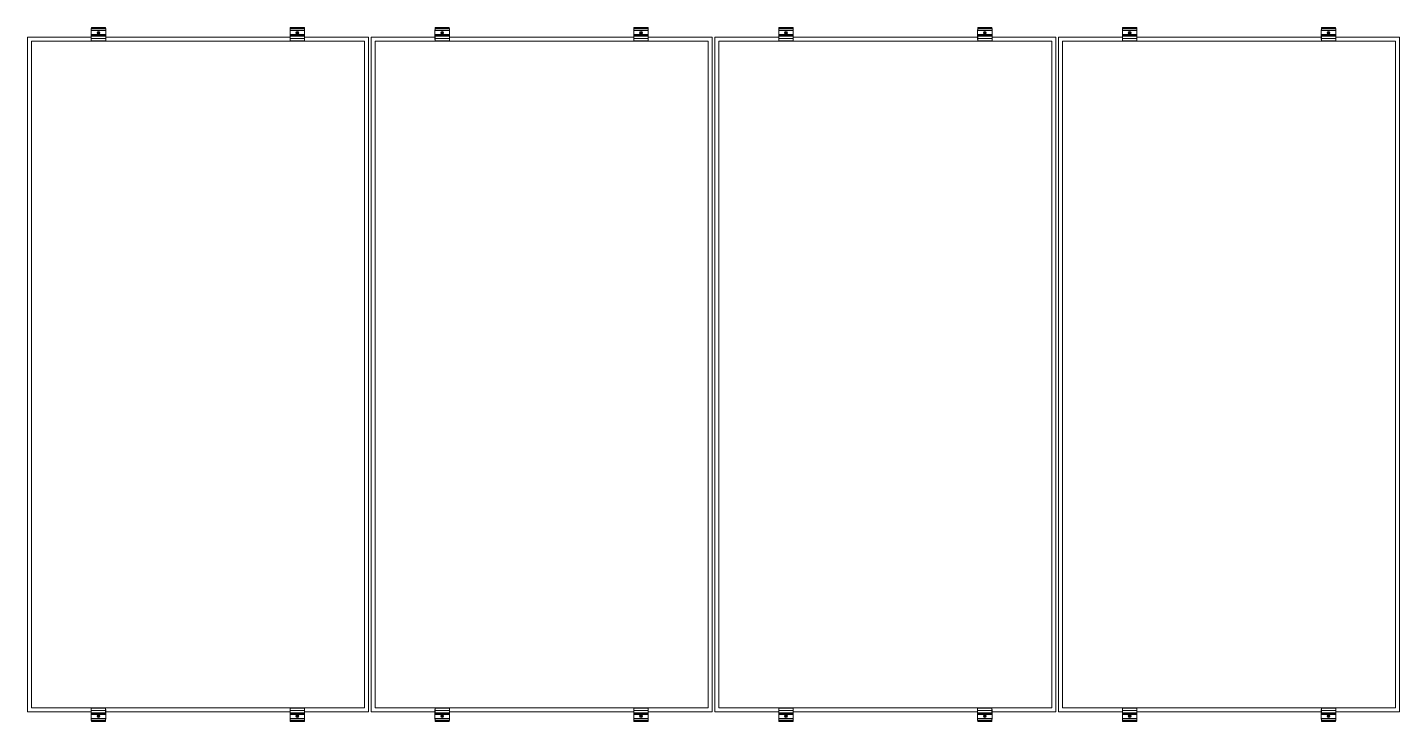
# Model space of a CAD drawing. Header units: feet. Extents: x -17 to 646, y -41 to 598.
# Drawn here: x 408.56 to 424.41, y 552.7 to 560.72 of the extents above; entities that cross this region are included whole.
import ezdxf

# ---------------------------------------------------------------- set-up
doc = ezdxf.new("R2010")
doc.units = ezdxf.units.FT
doc.header["$MEASUREMENT"] = 0

msp = doc.modelspace()

# ---------------------------------------------------------------- linework, layer by layer
at = {"color": 7, "linetype": 'Continuous', "lineweight": 15}
for p, q in [((409.29655, 560.5828), (409.29655, 560.69219)), ((409.29655, 560.69219), (409.29753, 560.69219)), ((409.29655, 560.63801), (409.46321, 560.63801)), ((409.29655, 560.63366), (409.46321, 560.63366)), ((409.29753, 560.68409), (409.29753, 560.70777)), ((409.29753, 560.70777), (409.46321, 560.70777)), ((409.29753, 560.70252), (409.46321, 560.70252)), ((409.29753, 560.68645), (409.46321, 560.68645)), ((409.46321, 560.68409), (409.29753, 560.68409)), ((409.46321, 560.62412), (409.29753, 560.62412)), ((409.29753, 560.56518), (409.29753, 560.62412)), ((409.46321, 560.62084), (409.29753, 560.62084)), ((409.29786, 560.70777), (409.29786, 560.72014)), ((409.29786, 560.72014), (409.46189, 560.72014)), ((409.33011, 560.70777), (409.33011, 560.72014)), ((409.42964, 560.70777), (409.42964, 560.72014)), ((409.46189, 560.72014), (409.46189, 560.70777)), ((409.46321, 560.56518), (409.46321, 560.70777)), ((411.59301, 560.5828), (411.59301, 560.69219)), ((411.59301, 560.69219), (411.59399, 560.69219)), ((411.59301, 560.63801), (411.75967, 560.63801)), ((411.59301, 560.63366), (411.75967, 560.63366)), ((411.59399, 560.70777), (411.75967, 560.70777)), ((411.59399, 560.68409), (411.59399, 560.70777)), ((411.59399, 560.70252), (411.75967, 560.70252)), ((411.59399, 560.68645), (411.75967, 560.68645)), ((411.75967, 560.68409), (411.59399, 560.68409)), ((411.75967, 560.62412), (411.59399, 560.62412)), ((411.59399, 560.56518), (411.59399, 560.62412)), ((411.75967, 560.62084), (411.59399, 560.62084)), ((411.59432, 560.70777), (411.59432, 560.72014)), ((411.59432, 560.72014), (411.75835, 560.72014)), ((411.62657, 560.70777), (411.62657, 560.72014)), ((411.7261, 560.70777), (411.7261, 560.72014)), ((411.75835, 560.72014), (411.75835, 560.70777)), ((411.75967, 560.56518), (411.75967, 560.70777)), ((413.26614, 560.5828), (413.26614, 560.69219)), ((413.26614, 560.69219), (413.26713, 560.69219)), ((413.26614, 560.63801), (413.4328, 560.63801)), ((413.26614, 560.63366), (413.4328, 560.63366)), ((413.26713, 560.70777), (413.4328, 560.70777)), ((413.26713, 560.68409), (413.26713, 560.70777)), ((413.26713, 560.70252), (413.4328, 560.70252)), ((413.26713, 560.68645), (413.4328, 560.68645)), ((413.4328, 560.68409), (413.26713, 560.68409)), ((413.4328, 560.62412), (413.26713, 560.62412)), ((413.26713, 560.56518), (413.26713, 560.62412)), ((413.4328, 560.62084), (413.26713, 560.62084)), ((413.26745, 560.70777), (413.26745, 560.72014)), ((413.26745, 560.72014), (413.43149, 560.72014)), ((413.2997, 560.70777), (413.2997, 560.72014)), ((413.39924, 560.70777), (413.39924, 560.72014)), ((413.43149, 560.72014), (413.43149, 560.70777)), ((413.4328, 560.56518), (413.4328, 560.70777)), ((415.5626, 560.5828), (415.5626, 560.69219)), ((415.5626, 560.69219), (415.56359, 560.69219)), ((415.5626, 560.63801), (415.72926, 560.63801)), ((415.5626, 560.63366), (415.72926, 560.63366)), ((415.56359, 560.68409), (415.56359, 560.70777)), ((415.56359, 560.70777), (415.72926, 560.70777)), ((415.56359, 560.70252), (415.72926, 560.70252)), ((415.56359, 560.68645), (415.72926, 560.68645)), ((415.72926, 560.68409), (415.56359, 560.68409)), ((415.72926, 560.62412), (415.56359, 560.62412)), ((415.56359, 560.56518), (415.56359, 560.62412)), ((415.72926, 560.62084), (415.56359, 560.62084)), ((415.56391, 560.70777), (415.56391, 560.72014)), ((415.56391, 560.72014), (415.72795, 560.72014)), ((415.59616, 560.70777), (415.59616, 560.72014)), ((415.6957, 560.70777), (415.6957, 560.72014)), ((415.72795, 560.72014), (415.72795, 560.70777)), ((415.72926, 560.56518), (415.72926, 560.70777)), ((417.23574, 560.5828), (417.23574, 560.69219)), ((417.23574, 560.69219), (417.23672, 560.69219)), ((417.23574, 560.63801), (417.40239, 560.63801)), ((417.23574, 560.63366), (417.40239, 560.63366)), ((417.23672, 560.70777), (417.40239, 560.70777)), ((417.23672, 560.68409), (417.23672, 560.70777)), ((417.23672, 560.70252), (417.40239, 560.70252)), ((417.23672, 560.68645), (417.40239, 560.68645)), ((417.40239, 560.68409), (417.23672, 560.68409)), ((417.40239, 560.62412), (417.23672, 560.62412)), ((417.23672, 560.56518), (417.23672, 560.62412)), ((417.40239, 560.62084), (417.23672, 560.62084)), ((417.23705, 560.70777), (417.23705, 560.72014)), ((417.23705, 560.72014), (417.40108, 560.72014)), ((417.2693, 560.70777), (417.2693, 560.72014)), ((417.36883, 560.70777), (417.36883, 560.72014)), ((417.40108, 560.72014), (417.40108, 560.70777)), ((417.40239, 560.56518), (417.40239, 560.70777)), ((419.5322, 560.5828), (419.5322, 560.69219)), ((419.5322, 560.69219), (419.53318, 560.69219)), ((419.5322, 560.63801), (419.69885, 560.63801)), ((419.5322, 560.63366), (419.69885, 560.63366)), ((419.53318, 560.68409), (419.53318, 560.70777)), ((419.53318, 560.70777), (419.69885, 560.70777)), ((419.53318, 560.70252), (419.69885, 560.70252)), ((419.53318, 560.68645), (419.69885, 560.68645)), ((419.69885, 560.68409), (419.53318, 560.68409)), ((419.69885, 560.62412), (419.53318, 560.62412)), ((419.53318, 560.56518), (419.53318, 560.62412)), ((419.69885, 560.62084), (419.53318, 560.62084)), ((419.53351, 560.70777), (419.53351, 560.72014)), ((419.53351, 560.72014), (419.69754, 560.72014)), ((419.56576, 560.70777), (419.56576, 560.72014)), ((419.66529, 560.70777), (419.66529, 560.72014)), ((419.69754, 560.72014), (419.69754, 560.70777)), ((419.69885, 560.56518), (419.69885, 560.70777)), ((421.20533, 560.5828), (421.20533, 560.69219)), ((421.20533, 560.69219), (421.20632, 560.69219)), ((421.20533, 560.63801), (421.37199, 560.63801)), ((421.20533, 560.63366), (421.37199, 560.63366)), ((421.20632, 560.70777), (421.37199, 560.70777)), ((421.20632, 560.68409), (421.20632, 560.70777)), ((421.20632, 560.70252), (421.37199, 560.70252)), ((421.20632, 560.68645), (421.37199, 560.68645)), ((421.37199, 560.68409), (421.20632, 560.68409)), ((421.37199, 560.62412), (421.20632, 560.62412)), ((421.20632, 560.56518), (421.20632, 560.62412)), ((421.37199, 560.62084), (421.20632, 560.62084)), ((421.20664, 560.70777), (421.20664, 560.72014)), ((421.20664, 560.72014), (421.37068, 560.72014)), ((421.23889, 560.70777), (421.23889, 560.72014)), ((421.33843, 560.70777), (421.33843, 560.72014)), ((421.37068, 560.72014), (421.37068, 560.70777)), ((421.37199, 560.56518), (421.37199, 560.70777)), ((423.50179, 560.5828), (423.50179, 560.69219)), ((423.50179, 560.69219), (423.50278, 560.69219)), ((423.50179, 560.63801), (423.66845, 560.63801)), ((423.50179, 560.63366), (423.66845, 560.63366)), ((423.50278, 560.68409), (423.50278, 560.70777)), ((423.50278, 560.70777), (423.66845, 560.70777)), ((423.50278, 560.70252), (423.66845, 560.70252)), ((423.50278, 560.68645), (423.66845, 560.68645)), ((423.66845, 560.68409), (423.50278, 560.68409)), ((423.66845, 560.62412), (423.50278, 560.62412)), ((423.50278, 560.56518), (423.50278, 560.62412)), ((423.66845, 560.62084), (423.50278, 560.62084)), ((423.5031, 560.70777), (423.5031, 560.72014)), ((423.5031, 560.72014), (423.66714, 560.72014)), ((423.53535, 560.70777), (423.53535, 560.72014)), ((423.63489, 560.70777), (423.63489, 560.72014)), ((423.66714, 560.72014), (423.66714, 560.70777)), ((423.66845, 560.56518), (423.66845, 560.70777)), ((408.55971, 560.60732), (409.29655, 560.60732)), ((408.55971, 552.81743), (408.55971, 560.60732)), ((412.45057, 560.56139), (408.60564, 560.56139)), ((408.60564, 560.56139), (408.60564, 552.86336)), ((409.29655, 560.5828), (409.29753, 560.5828)), ((409.46321, 560.59131), (409.29753, 560.59131)), ((409.46321, 560.5667), (409.29753, 560.5667)), ((409.46321, 560.56531), (409.29753, 560.56531)), ((409.46321, 560.56518), (409.29753, 560.56518)), ((409.46321, 560.60732), (411.59301, 560.60732)), ((411.59301, 560.5828), (411.59399, 560.5828)), ((411.75967, 560.59131), (411.59399, 560.59131)), ((411.75967, 560.5667), (411.59399, 560.5667)), ((411.75967, 560.56531), (411.59399, 560.56531)), ((411.75967, 560.56518), (411.59399, 560.56518)), ((411.75967, 560.60732), (412.4965, 560.60732)), ((412.45057, 552.86336), (412.45057, 560.56139)), ((412.4965, 560.60732), (412.4965, 552.81743)), ((412.52931, 560.60732), (413.26614, 560.60732)), ((412.52931, 552.81743), (412.52931, 560.60732)), ((416.42017, 560.56139), (412.57524, 560.56139)), ((412.57524, 560.56139), (412.57524, 552.86336)), ((413.26614, 560.5828), (413.26713, 560.5828)), ((413.4328, 560.59131), (413.26713, 560.59131)), ((413.4328, 560.5667), (413.26713, 560.5667)), ((413.4328, 560.56531), (413.26713, 560.56531)), ((413.4328, 560.56518), (413.26713, 560.56518)), ((413.4328, 560.60732), (415.5626, 560.60732)), ((415.5626, 560.5828), (415.56359, 560.5828)), ((415.72926, 560.59131), (415.56359, 560.59131)), ((415.72926, 560.5667), (415.56359, 560.5667)), ((415.72926, 560.56531), (415.56359, 560.56531)), ((415.72926, 560.56518), (415.56359, 560.56518)), ((415.72926, 560.60732), (416.4661, 560.60732)), ((416.42017, 552.86336), (416.42017, 560.56139)), ((416.4661, 560.60732), (416.4661, 552.81743)), ((416.4989, 560.60732), (417.23574, 560.60732)), ((416.4989, 552.81743), (416.4989, 560.60732)), ((420.38976, 560.56139), (416.54483, 560.56139)), ((416.54483, 560.56139), (416.54483, 552.86336)), ((417.23574, 560.5828), (417.23672, 560.5828)), ((417.40239, 560.59131), (417.23672, 560.59131)), ((417.40239, 560.5667), (417.23672, 560.5667)), ((417.40239, 560.56531), (417.23672, 560.56531)), ((417.40239, 560.56518), (417.23672, 560.56518)), ((417.40239, 560.60732), (419.5322, 560.60732)), ((419.5322, 560.5828), (419.53318, 560.5828)), ((419.69885, 560.59131), (419.53318, 560.59131)), ((419.69885, 560.5667), (419.53318, 560.5667)), ((419.69885, 560.56531), (419.53318, 560.56531)), ((419.69885, 560.56518), (419.53318, 560.56518)), ((419.69885, 560.60732), (420.43569, 560.60732)), ((420.38976, 552.86336), (420.38976, 560.56139)), ((420.43569, 560.60732), (420.43569, 552.81743)), ((420.4685, 560.60732), (421.20533, 560.60732)), ((420.4685, 552.81743), (420.4685, 560.60732)), ((424.35935, 560.56139), (420.51443, 560.56139)), ((420.51443, 560.56139), (420.51443, 552.86336)), ((421.20533, 560.5828), (421.20632, 560.5828)), ((421.37199, 560.59131), (421.20632, 560.59131)), ((421.37199, 560.5667), (421.20632, 560.5667)), ((421.37199, 560.56531), (421.20632, 560.56531)), ((421.37199, 560.56518), (421.20632, 560.56518)), ((421.37199, 560.60732), (423.50179, 560.60732)), ((423.50179, 560.5828), (423.50278, 560.5828)), ((423.66845, 560.59131), (423.50278, 560.59131)), ((423.66845, 560.5667), (423.50278, 560.5667)), ((423.66845, 560.56531), (423.50278, 560.56531)), ((423.66845, 560.56518), (423.50278, 560.56518)), ((423.66845, 560.60732), (424.40528, 560.60732)), ((424.35935, 552.86336), (424.35935, 560.56139)), ((424.40528, 560.60732), (424.40528, 552.81743)), ((408.60564, 552.86336), (412.45057, 552.86336)), ((409.29704, 552.85957), (409.46271, 552.85957)), ((409.29704, 552.85957), (409.29704, 552.80064)), ((409.29704, 552.85944), (409.46271, 552.85944)), ((409.29704, 552.85805), (409.46271, 552.85805)), ((409.46271, 552.85957), (409.46271, 552.80064)), ((411.5935, 552.85957), (411.75917, 552.85957)), ((411.5935, 552.85957), (411.5935, 552.80064)), ((411.5935, 552.85944), (411.75917, 552.85944)), ((411.5935, 552.85805), (411.75917, 552.85805)), ((411.75917, 552.85957), (411.75917, 552.80064)), ((412.57524, 552.86336), (416.42017, 552.86336)), ((413.26663, 552.85957), (413.43231, 552.85957)), ((413.26663, 552.85957), (413.26663, 552.80064)), ((413.26663, 552.85944), (413.43231, 552.85944)), ((413.26663, 552.85805), (413.43231, 552.85805)), ((413.43231, 552.85957), (413.43231, 552.80064)), ((415.56309, 552.85957), (415.72877, 552.85957)), ((415.56309, 552.85957), (415.56309, 552.80064)), ((415.56309, 552.85944), (415.72877, 552.85944)), ((415.56309, 552.85805), (415.72877, 552.85805)), ((415.72877, 552.85957), (415.72877, 552.80064)), ((416.54483, 552.86336), (420.38976, 552.86336)), ((417.23623, 552.85957), (417.4019, 552.85957)), ((417.23623, 552.85957), (417.23623, 552.80064)), ((417.23623, 552.85944), (417.4019, 552.85944)), ((417.23623, 552.85805), (417.4019, 552.85805)), ((417.4019, 552.85957), (417.4019, 552.80064)), ((419.53269, 552.85957), (419.69836, 552.85957)), ((419.53269, 552.85957), (419.53269, 552.80064)), ((419.53269, 552.85944), (419.69836, 552.85944)), ((419.53269, 552.85805), (419.69836, 552.85805)), ((419.69836, 552.85957), (419.69836, 552.80064)), ((420.51443, 552.86336), (424.35935, 552.86336)), ((421.20582, 552.85957), (421.3715, 552.85957)), ((421.20582, 552.85957), (421.20582, 552.80064)), ((421.20582, 552.85944), (421.3715, 552.85944)), ((421.20582, 552.85805), (421.3715, 552.85805)), ((421.3715, 552.85957), (421.3715, 552.80064)), ((423.50228, 552.85957), (423.66796, 552.85957)), ((423.50228, 552.85957), (423.50228, 552.80064)), ((423.50228, 552.85944), (423.66796, 552.85944)), ((423.50228, 552.85805), (423.66796, 552.85805)), ((423.66796, 552.85957), (423.66796, 552.80064)), ((409.29655, 552.81743), (408.55971, 552.81743)), ((409.29704, 552.84195), (409.29655, 552.84195)), ((409.29655, 552.84195), (409.29655, 552.73256)), ((409.46321, 552.79109), (409.29655, 552.79109)), ((409.46321, 552.78674), (409.29655, 552.78674)), ((409.29704, 552.73256), (409.29655, 552.73256)), ((409.29704, 552.83344), (409.46271, 552.83344)), ((409.29704, 552.80392), (409.46271, 552.80392)), ((409.29704, 552.80064), (409.46271, 552.80064)), ((409.29704, 552.74067), (409.46271, 552.74067)), ((409.29704, 552.74067), (409.29704, 552.71698)), ((409.46271, 552.7383), (409.29704, 552.7383)), ((409.46271, 552.72223), (409.29704, 552.72223)), ((409.46271, 552.71698), (409.29704, 552.71698)), ((409.29786, 552.70461), (409.29786, 552.71698)), ((409.29786, 552.70461), (409.46189, 552.70461)), ((409.33011, 552.70461), (409.33011, 552.71698)), ((409.42964, 552.70461), (409.42964, 552.71698)), ((409.46189, 552.71698), (409.46189, 552.70461)), ((409.46321, 552.84195), (409.46271, 552.84195)), ((409.46271, 552.74067), (409.46271, 552.71698)), ((409.46321, 552.73256), (409.46271, 552.73256)), ((409.46321, 552.84195), (409.46321, 552.73256)), ((411.59301, 552.81743), (409.46321, 552.81743)), ((411.5935, 552.84195), (411.59301, 552.84195)), ((411.59301, 552.84195), (411.59301, 552.73256)), ((411.75967, 552.79109), (411.59301, 552.79109)), ((411.75967, 552.78674), (411.59301, 552.78674)), ((411.5935, 552.73256), (411.59301, 552.73256)), ((411.5935, 552.83344), (411.75917, 552.83344)), ((411.5935, 552.80392), (411.75917, 552.80392)), ((411.5935, 552.80064), (411.75917, 552.80064)), ((411.5935, 552.74067), (411.75917, 552.74067)), ((411.5935, 552.74067), (411.5935, 552.71698)), ((411.75917, 552.7383), (411.5935, 552.7383)), ((411.75917, 552.72223), (411.5935, 552.72223)), ((411.75917, 552.71698), (411.5935, 552.71698)), ((411.59432, 552.70461), (411.59432, 552.71698)), ((411.59432, 552.70461), (411.75835, 552.70461)), ((411.62657, 552.70461), (411.62657, 552.71698)), ((411.7261, 552.70461), (411.7261, 552.71698)), ((411.75835, 552.71698), (411.75835, 552.70461)), ((411.75967, 552.84195), (411.75917, 552.84195)), ((411.75917, 552.74067), (411.75917, 552.71698)), ((411.75967, 552.73256), (411.75917, 552.73256)), ((411.75967, 552.84195), (411.75967, 552.73256)), ((412.4965, 552.81743), (411.75967, 552.81743)), ((413.26614, 552.81743), (412.52931, 552.81743)), ((413.26663, 552.84195), (413.26614, 552.84195)), ((413.26614, 552.84195), (413.26614, 552.73256)), ((413.4328, 552.79109), (413.26614, 552.79109)), ((413.4328, 552.78674), (413.26614, 552.78674)), ((413.26663, 552.73256), (413.26614, 552.73256)), ((413.26663, 552.83344), (413.43231, 552.83344)), ((413.26663, 552.80392), (413.43231, 552.80392)), ((413.26663, 552.80064), (413.43231, 552.80064)), ((413.26663, 552.74067), (413.43231, 552.74067)), ((413.26663, 552.74067), (413.26663, 552.71698)), ((413.43231, 552.7383), (413.26663, 552.7383)), ((413.43231, 552.72223), (413.26663, 552.72223)), ((413.43231, 552.71698), (413.26663, 552.71698)), ((413.26745, 552.70461), (413.26745, 552.71698)), ((413.26745, 552.70461), (413.43149, 552.70461)), ((413.2997, 552.70461), (413.2997, 552.71698)), ((413.39924, 552.70461), (413.39924, 552.71698)), ((413.43149, 552.71698), (413.43149, 552.70461)), ((413.4328, 552.84195), (413.43231, 552.84195)), ((413.43231, 552.74067), (413.43231, 552.71698)), ((413.4328, 552.73256), (413.43231, 552.73256)), ((413.4328, 552.84195), (413.4328, 552.73256)), ((415.5626, 552.81743), (413.4328, 552.81743)), ((415.56309, 552.84195), (415.5626, 552.84195)), ((415.5626, 552.84195), (415.5626, 552.73256)), ((415.72926, 552.79109), (415.5626, 552.79109)), ((415.72926, 552.78674), (415.5626, 552.78674)), ((415.56309, 552.73256), (415.5626, 552.73256)), ((415.56309, 552.83344), (415.72877, 552.83344)), ((415.56309, 552.80392), (415.72877, 552.80392)), ((415.56309, 552.80064), (415.72877, 552.80064)), ((415.56309, 552.74067), (415.72877, 552.74067)), ((415.56309, 552.74067), (415.56309, 552.71698)), ((415.72877, 552.7383), (415.56309, 552.7383)), ((415.72877, 552.72223), (415.56309, 552.72223)), ((415.72877, 552.71698), (415.56309, 552.71698)), ((415.56391, 552.70461), (415.56391, 552.71698)), ((415.56391, 552.70461), (415.72795, 552.70461)), ((415.59616, 552.70461), (415.59616, 552.71698)), ((415.6957, 552.70461), (415.6957, 552.71698)), ((415.72795, 552.71698), (415.72795, 552.70461)), ((415.72926, 552.84195), (415.72877, 552.84195)), ((415.72877, 552.74067), (415.72877, 552.71698)), ((415.72926, 552.73256), (415.72877, 552.73256)), ((415.72926, 552.84195), (415.72926, 552.73256)), ((416.4661, 552.81743), (415.72926, 552.81743)), ((417.23574, 552.81743), (416.4989, 552.81743)), ((417.23623, 552.84195), (417.23574, 552.84195)), ((417.23574, 552.84195), (417.23574, 552.73256)), ((417.40239, 552.79109), (417.23574, 552.79109)), ((417.40239, 552.78674), (417.23574, 552.78674)), ((417.23623, 552.73256), (417.23574, 552.73256)), ((417.23623, 552.83344), (417.4019, 552.83344)), ((417.23623, 552.80392), (417.4019, 552.80392)), ((417.23623, 552.80064), (417.4019, 552.80064)), ((417.23623, 552.74067), (417.4019, 552.74067)), ((417.23623, 552.74067), (417.23623, 552.71698)), ((417.4019, 552.7383), (417.23623, 552.7383)), ((417.4019, 552.72223), (417.23623, 552.72223)), ((417.4019, 552.71698), (417.23623, 552.71698)), ((417.23705, 552.70461), (417.23705, 552.71698)), ((417.23705, 552.70461), (417.40108, 552.70461)), ((417.2693, 552.70461), (417.2693, 552.71698)), ((417.36883, 552.70461), (417.36883, 552.71698)), ((417.40108, 552.71698), (417.40108, 552.70461)), ((417.40239, 552.84195), (417.4019, 552.84195)), ((417.4019, 552.74067), (417.4019, 552.71698)), ((417.40239, 552.73256), (417.4019, 552.73256)), ((417.40239, 552.84195), (417.40239, 552.73256)), ((419.5322, 552.81743), (417.40239, 552.81743)), ((419.53269, 552.84195), (419.5322, 552.84195)), ((419.5322, 552.84195), (419.5322, 552.73256)), ((419.69885, 552.79109), (419.5322, 552.79109)), ((419.69885, 552.78674), (419.5322, 552.78674)), ((419.53269, 552.73256), (419.5322, 552.73256)), ((419.53269, 552.83344), (419.69836, 552.83344)), ((419.53269, 552.80392), (419.69836, 552.80392)), ((419.53269, 552.80064), (419.69836, 552.80064)), ((419.53269, 552.74067), (419.69836, 552.74067)), ((419.53269, 552.74067), (419.53269, 552.71698)), ((419.69836, 552.7383), (419.53269, 552.7383)), ((419.69836, 552.72223), (419.53269, 552.72223)), ((419.69836, 552.71698), (419.53269, 552.71698)), ((419.53351, 552.70461), (419.53351, 552.71698)), ((419.53351, 552.70461), (419.69754, 552.70461)), ((419.56576, 552.70461), (419.56576, 552.71698)), ((419.66529, 552.70461), (419.66529, 552.71698)), ((419.69754, 552.71698), (419.69754, 552.70461)), ((419.69885, 552.84195), (419.69836, 552.84195)), ((419.69836, 552.74067), (419.69836, 552.71698)), ((419.69885, 552.73256), (419.69836, 552.73256)), ((419.69885, 552.84195), (419.69885, 552.73256)), ((420.43569, 552.81743), (419.69885, 552.81743)), ((421.20533, 552.81743), (420.4685, 552.81743)), ((421.20582, 552.84195), (421.20533, 552.84195)), ((421.20533, 552.84195), (421.20533, 552.73256)), ((421.37199, 552.79109), (421.20533, 552.79109)), ((421.37199, 552.78674), (421.20533, 552.78674)), ((421.20582, 552.73256), (421.20533, 552.73256)), ((421.20582, 552.83344), (421.3715, 552.83344)), ((421.20582, 552.80392), (421.3715, 552.80392)), ((421.20582, 552.80064), (421.3715, 552.80064)), ((421.20582, 552.74067), (421.3715, 552.74067)), ((421.20582, 552.74067), (421.20582, 552.71698)), ((421.3715, 552.7383), (421.20582, 552.7383)), ((421.3715, 552.72223), (421.20582, 552.72223)), ((421.3715, 552.71698), (421.20582, 552.71698)), ((421.20664, 552.70461), (421.20664, 552.71698)), ((421.20664, 552.70461), (421.37068, 552.70461)), ((421.23889, 552.70461), (421.23889, 552.71698)), ((421.33843, 552.70461), (421.33843, 552.71698)), ((421.37068, 552.71698), (421.37068, 552.70461)), ((421.37199, 552.84195), (421.3715, 552.84195)), ((421.3715, 552.74067), (421.3715, 552.71698)), ((421.37199, 552.73256), (421.3715, 552.73256)), ((421.37199, 552.84195), (421.37199, 552.73256)), ((423.50179, 552.81743), (421.37199, 552.81743)), ((423.50228, 552.84195), (423.50179, 552.84195)), ((423.50179, 552.84195), (423.50179, 552.73256)), ((423.66845, 552.79109), (423.50179, 552.79109)), ((423.66845, 552.78674), (423.50179, 552.78674)), ((423.50228, 552.73256), (423.50179, 552.73256)), ((423.50228, 552.83344), (423.66796, 552.83344)), ((423.50228, 552.80392), (423.66796, 552.80392)), ((423.50228, 552.80064), (423.66796, 552.80064)), ((423.50228, 552.74067), (423.66796, 552.74067)), ((423.50228, 552.74067), (423.50228, 552.71698)), ((423.66796, 552.7383), (423.50228, 552.7383)), ((423.66796, 552.72223), (423.50228, 552.72223)), ((423.66796, 552.71698), (423.50228, 552.71698)), ((423.5031, 552.70461), (423.5031, 552.71698)), ((423.5031, 552.70461), (423.66714, 552.70461)), ((423.53535, 552.70461), (423.53535, 552.71698)), ((423.63489, 552.70461), (423.63489, 552.71698)), ((423.66714, 552.71698), (423.66714, 552.70461)), ((423.66845, 552.84195), (423.66796, 552.84195)), ((423.66796, 552.74067), (423.66796, 552.71698)), ((423.66845, 552.73256), (423.66796, 552.73256)), ((423.66845, 552.84195), (423.66845, 552.73256)), ((424.40528, 552.81743), (423.66845, 552.81743))]:
    msp.add_line(p, q, dxfattribs=at)
at = {"color": 8, "linetype": 'Continuous', "lineweight": 15}
for p, q in [((409.30104, 560.70777), (409.30104, 560.72014)), ((409.32584, 560.70777), (409.32584, 560.72014)), ((409.33756, 560.70777), (409.33756, 560.72014)), ((409.4222, 560.70777), (409.4222, 560.72014)), ((409.43391, 560.70777), (409.43391, 560.72014)), ((409.45871, 560.70777), (409.45871, 560.72014)), ((411.5975, 560.70777), (411.5975, 560.72014)), ((411.6223, 560.70777), (411.6223, 560.72014)), ((411.63402, 560.70777), (411.63402, 560.72014)), ((411.71866, 560.70777), (411.71866, 560.72014)), ((411.73037, 560.70777), (411.73037, 560.72014)), ((411.75517, 560.70777), (411.75517, 560.72014)), ((413.27064, 560.70777), (413.27064, 560.72014)), ((413.29544, 560.70777), (413.29544, 560.72014)), ((413.30715, 560.70777), (413.30715, 560.72014)), ((413.39179, 560.70777), (413.39179, 560.72014)), ((413.4035, 560.70777), (413.4035, 560.72014)), ((413.42831, 560.70777), (413.42831, 560.72014)), ((415.5671, 560.70777), (415.5671, 560.72014)), ((415.5919, 560.70777), (415.5919, 560.72014)), ((415.60361, 560.70777), (415.60361, 560.72014)), ((415.68825, 560.70777), (415.68825, 560.72014)), ((415.69996, 560.70777), (415.69996, 560.72014)), ((415.72477, 560.70777), (415.72477, 560.72014)), ((417.24023, 560.70777), (417.24023, 560.72014)), ((417.26503, 560.70777), (417.26503, 560.72014)), ((417.27675, 560.70777), (417.27675, 560.72014)), ((417.36139, 560.70777), (417.36139, 560.72014)), ((417.3731, 560.70777), (417.3731, 560.72014)), ((417.3979, 560.70777), (417.3979, 560.72014)), ((419.53669, 560.70777), (419.53669, 560.72014)), ((419.56149, 560.70777), (419.56149, 560.72014)), ((419.5732, 560.70777), (419.5732, 560.72014)), ((419.65785, 560.70777), (419.65785, 560.72014)), ((419.66956, 560.70777), (419.66956, 560.72014)), ((419.69436, 560.70777), (419.69436, 560.72014)), ((421.20983, 560.70777), (421.20983, 560.72014)), ((421.23463, 560.70777), (421.23463, 560.72014)), ((421.24634, 560.70777), (421.24634, 560.72014)), ((421.33098, 560.70777), (421.33098, 560.72014)), ((421.34269, 560.70777), (421.34269, 560.72014)), ((421.36749, 560.70777), (421.36749, 560.72014)), ((423.50629, 560.70777), (423.50629, 560.72014)), ((423.53109, 560.70777), (423.53109, 560.72014)), ((423.5428, 560.70777), (423.5428, 560.72014)), ((423.62744, 560.70777), (423.62744, 560.72014)), ((423.63915, 560.70777), (423.63915, 560.72014)), ((423.66395, 560.70777), (423.66395, 560.72014)), ((409.29655, 560.60659), (409.29753, 560.60659)), ((411.59301, 560.60659), (411.59399, 560.60659)), ((413.26614, 560.60659), (413.26713, 560.60659)), ((415.5626, 560.60659), (415.56359, 560.60659)), ((417.23574, 560.60659), (417.23672, 560.60659)), ((419.5322, 560.60659), (419.53318, 560.60659)), ((421.20533, 560.60659), (421.20632, 560.60659)), ((423.50179, 560.60659), (423.50278, 560.60659)), ((409.29704, 552.81816), (409.29655, 552.81816)), ((409.30104, 552.70461), (409.30104, 552.71698)), ((409.32584, 552.70461), (409.32584, 552.71698)), ((409.33756, 552.70461), (409.33756, 552.71698)), ((409.4222, 552.70461), (409.4222, 552.71698)), ((409.43391, 552.70461), (409.43391, 552.71698)), ((409.45871, 552.70461), (409.45871, 552.71698)), ((409.46321, 552.81816), (409.46271, 552.81816)), ((411.5935, 552.81816), (411.59301, 552.81816)), ((411.5975, 552.70461), (411.5975, 552.71698)), ((411.6223, 552.70461), (411.6223, 552.71698)), ((411.63402, 552.70461), (411.63402, 552.71698)), ((411.71866, 552.70461), (411.71866, 552.71698)), ((411.73037, 552.70461), (411.73037, 552.71698)), ((411.75517, 552.70461), (411.75517, 552.71698)), ((411.75967, 552.81816), (411.75917, 552.81816)), ((413.26663, 552.81816), (413.26614, 552.81816)), ((413.27064, 552.70461), (413.27064, 552.71698)), ((413.29544, 552.70461), (413.29544, 552.71698)), ((413.30715, 552.70461), (413.30715, 552.71698)), ((413.39179, 552.70461), (413.39179, 552.71698)), ((413.4035, 552.70461), (413.4035, 552.71698)), ((413.42831, 552.70461), (413.42831, 552.71698)), ((413.4328, 552.81816), (413.43231, 552.81816)), ((415.56309, 552.81816), (415.5626, 552.81816)), ((415.5671, 552.70461), (415.5671, 552.71698)), ((415.5919, 552.70461), (415.5919, 552.71698)), ((415.60361, 552.70461), (415.60361, 552.71698)), ((415.68825, 552.70461), (415.68825, 552.71698)), ((415.69996, 552.70461), (415.69996, 552.71698)), ((415.72477, 552.70461), (415.72477, 552.71698)), ((415.72926, 552.81816), (415.72877, 552.81816)), ((417.23623, 552.81816), (417.23574, 552.81816)), ((417.24023, 552.70461), (417.24023, 552.71698)), ((417.26503, 552.70461), (417.26503, 552.71698)), ((417.27675, 552.70461), (417.27675, 552.71698)), ((417.36139, 552.70461), (417.36139, 552.71698)), ((417.3731, 552.70461), (417.3731, 552.71698)), ((417.3979, 552.70461), (417.3979, 552.71698)), ((417.40239, 552.81816), (417.4019, 552.81816)), ((419.53269, 552.81816), (419.5322, 552.81816)), ((419.53669, 552.70461), (419.53669, 552.71698)), ((419.56149, 552.70461), (419.56149, 552.71698)), ((419.5732, 552.70461), (419.5732, 552.71698)), ((419.65785, 552.70461), (419.65785, 552.71698)), ((419.66956, 552.70461), (419.66956, 552.71698)), ((419.69436, 552.70461), (419.69436, 552.71698)), ((419.69885, 552.81816), (419.69836, 552.81816)), ((421.20582, 552.81816), (421.20533, 552.81816)), ((421.20983, 552.70461), (421.20983, 552.71698)), ((421.23463, 552.70461), (421.23463, 552.71698)), ((421.24634, 552.70461), (421.24634, 552.71698)), ((421.33098, 552.70461), (421.33098, 552.71698)), ((421.34269, 552.70461), (421.34269, 552.71698)), ((421.36749, 552.70461), (421.36749, 552.71698)), ((421.37199, 552.81816), (421.3715, 552.81816)), ((423.50228, 552.81816), (423.50179, 552.81816)), ((423.50629, 552.70461), (423.50629, 552.71698)), ((423.53109, 552.70461), (423.53109, 552.71698)), ((423.5428, 552.70461), (423.5428, 552.71698)), ((423.62744, 552.70461), (423.62744, 552.71698)), ((423.63915, 552.70461), (423.63915, 552.71698)), ((423.66395, 552.70461), (423.66395, 552.71698)), ((423.66845, 552.81816), (423.66796, 552.81816))]:
    msp.add_line(p, q, dxfattribs=at)
at = {"color": 7, "linetype": 'Continuous', "lineweight": 15}
for centre, radius in [((409.37988, 560.65774), 0.01619), ((409.37988, 560.65774), 0.01614), ((409.37988, 560.65774), 0.0082), ((411.67634, 560.65774), 0.01619), ((411.67634, 560.65774), 0.01614), ((411.67634, 560.65774), 0.0082), ((413.34947, 560.65774), 0.01619), ((413.34947, 560.65774), 0.01614), ((413.34947, 560.65774), 0.0082), ((415.64593, 560.65774), 0.01619), ((415.64593, 560.65774), 0.01614), ((415.64593, 560.65774), 0.0082), ((417.31907, 560.65774), 0.01619), ((417.31907, 560.65774), 0.01614), ((417.31907, 560.65774), 0.0082), ((419.61553, 560.65774), 0.01619), ((419.61553, 560.65774), 0.01614), ((419.61553, 560.65774), 0.0082), ((421.28866, 560.65774), 0.01619), ((421.28866, 560.65774), 0.01614), ((421.28866, 560.65774), 0.0082), ((423.58512, 560.65774), 0.01619), ((423.58512, 560.65774), 0.01614), ((423.58512, 560.65774), 0.0082), ((409.37988, 552.76701), 0.01619), ((409.37988, 552.76701), 0.01614), ((409.37988, 552.76701), 0.0082), ((411.67634, 552.76701), 0.01619), ((411.67634, 552.76701), 0.01614), ((411.67634, 552.76701), 0.0082), ((413.34947, 552.76701), 0.01619), ((413.34947, 552.76701), 0.01614), ((413.34947, 552.76701), 0.0082), ((415.64593, 552.76701), 0.01619), ((415.64593, 552.76701), 0.01614), ((415.64593, 552.76701), 0.0082), ((417.31907, 552.76701), 0.01619), ((417.31907, 552.76701), 0.01614), ((417.31907, 552.76701), 0.0082), ((419.61553, 552.76701), 0.01619), ((419.61553, 552.76701), 0.01614), ((419.61553, 552.76701), 0.0082), ((421.28866, 552.76701), 0.01619), ((421.28866, 552.76701), 0.01614), ((421.28866, 552.76701), 0.0082), ((423.58512, 552.76701), 0.01619), ((423.58512, 552.76701), 0.01614), ((423.58512, 552.76701), 0.0082)]:
    msp.add_circle(centre, radius, dxfattribs=at)

doc.saveas('drawing.dxf')
